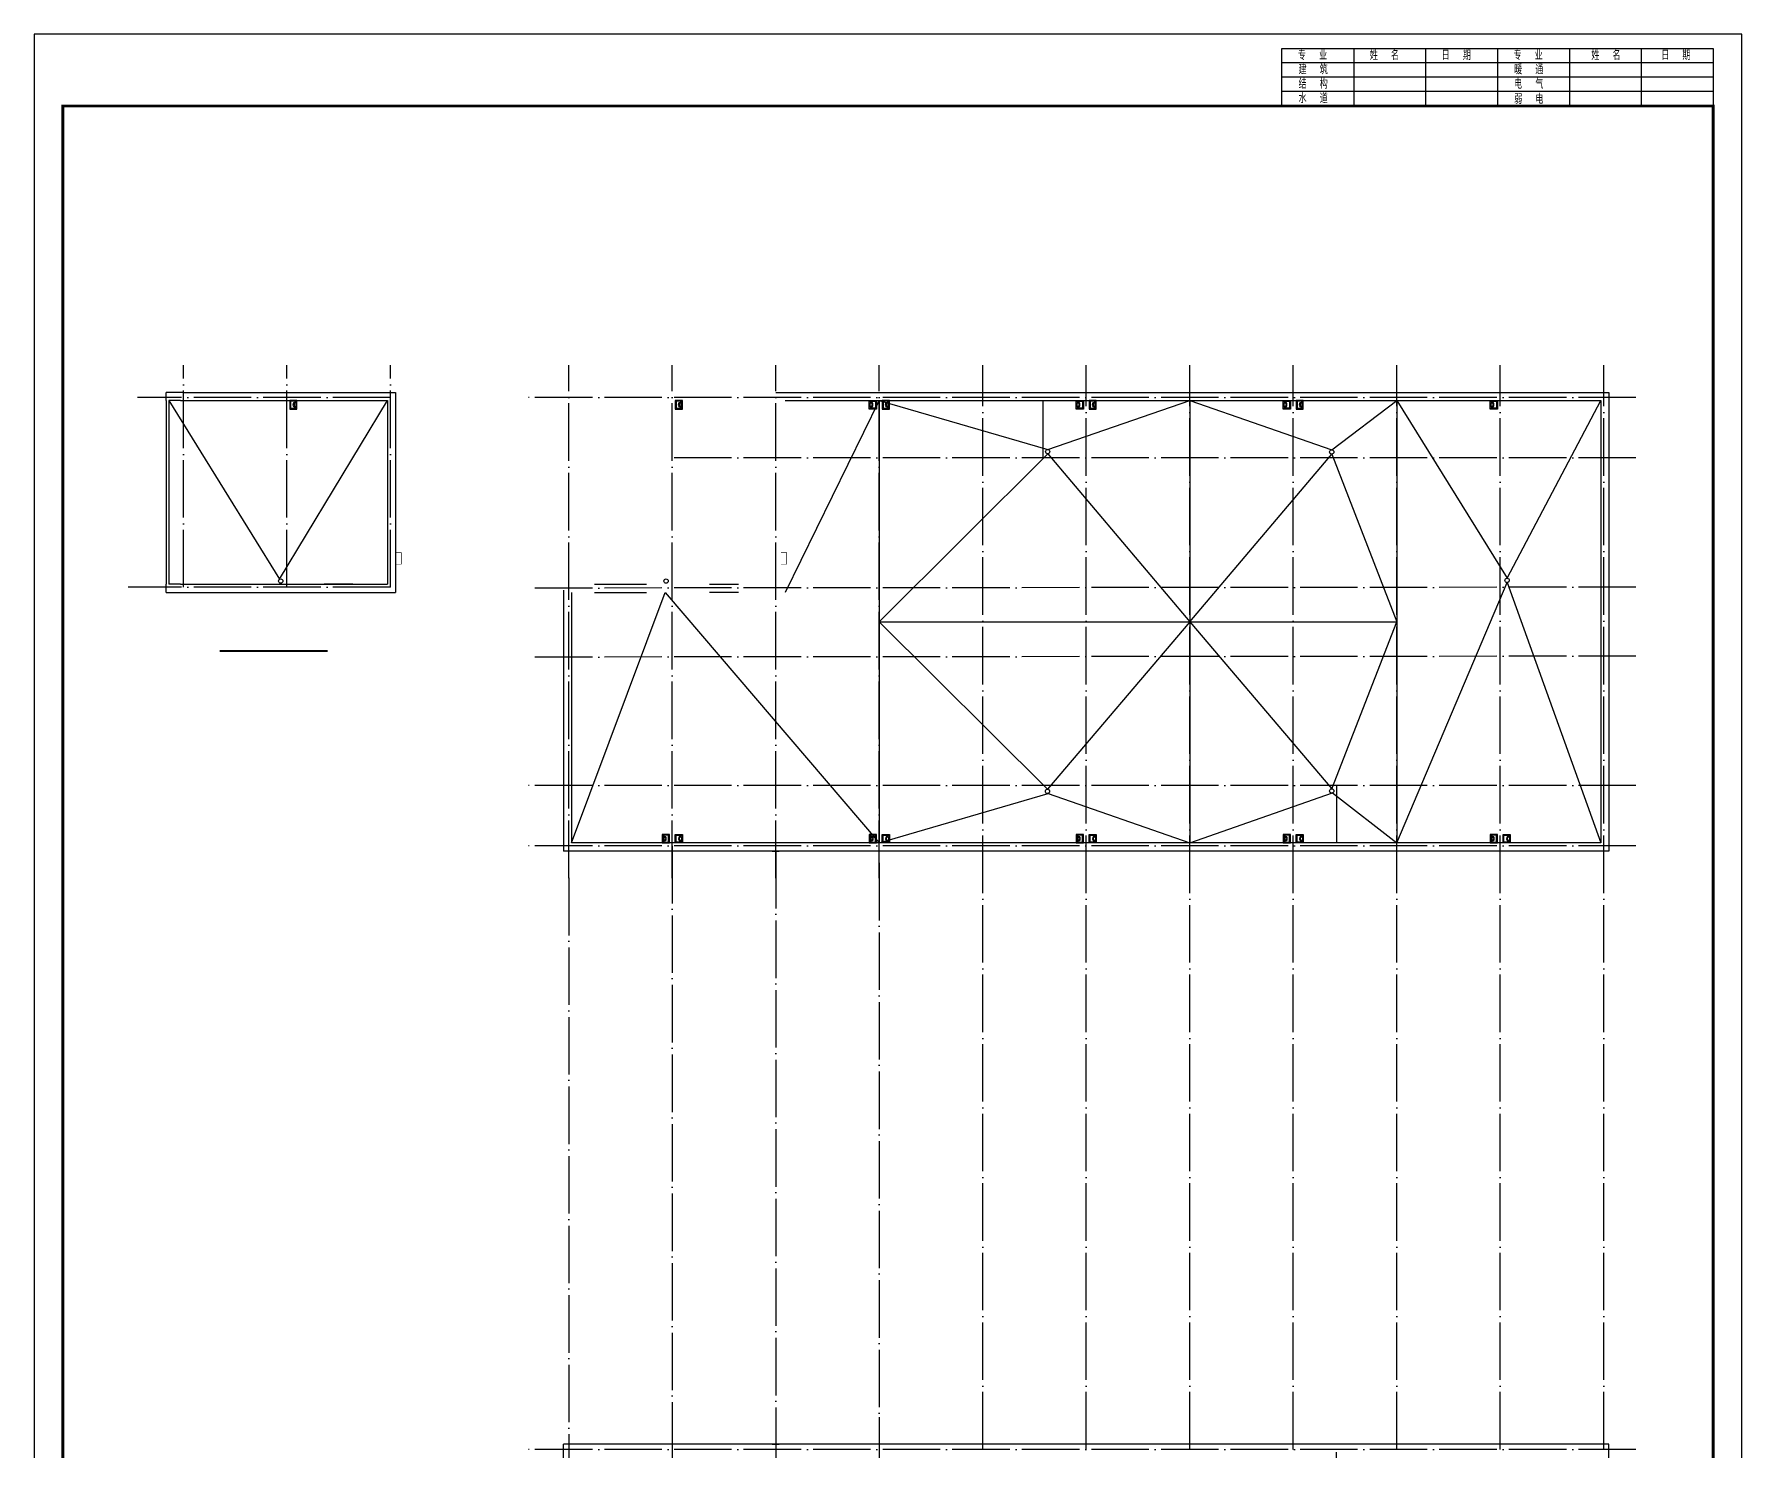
# Model space of a CAD drawing. Extents: x 174641 to 414490, y 73126 to 493158.
# Drawn here: x 355090 to 414490, y 206796 to 256089 of the extents above; entities that cross this region are included whole.
import ezdxf

# ---------------------------------------------------------------- set-up
doc = ezdxf.new("R2010")
doc.units = 0
doc.header["$LTSCALE"] = 1000
doc.header["$MEASUREMENT"] = 0
doc.linetypes.add('DOTE', pattern=[2.42, 2, -0.2, 0.02, -0.2])
for name, color, linetype in [('DIM_SYMB', 3, 'Continuous'), ('DOTE', 1, 'DOTE'), ('SURFACE', 6, 'Continuous'), ('TWT_TITLE', 7, 'Continuous'), ('WALL', 2, 'Continuous'), ('布置', 165, 'Continuous')]:
    doc.layers.add(name, color=color, linetype=linetype)
doc.styles.get("Standard").update_dxf_attribs({"font": 'gbenor.shx', "bigfont": 'gbcbig.shx'})

# ---------------------------------------------------------------- blocks, each defined once
blk = doc.blocks.new('364535463')
at = {"layer": '布置'}
blk.add_lwpolyline([(150, -250), (150, 0), (-150, 0), (-150, -250)], close=True, dxfattribs=at)
blk.add_lwpolyline([(100, -220), (120, -220), (120, -30), (-120, -30), (-120, -220), (-100, -220, -1)], format="xyb", close=True, dxfattribs=at)
blk.add_lwpolyline([(-70, -220), (70, -220)], dxfattribs=at)
blk.add_arc((0, -220), 70, 0, 180, dxfattribs=at)
blk = doc.blocks.new('$titleblk$00000094')
for p, q in [((-150, 20), (0, 20)), ((-150, 0), (-150, 20)), ((-125, 20), (-125, 0)), ((-100, 20), (-100, 0)), ((-75, 20), (-75, 0)), ((-50, 20), (-50, 0)), ((-25, 20), (-25, 0)), ((0, 20), (0, 0)), ((0, 15), (-150, 15)), ((0, 10), (-150, 10)), ((0, 5), (-150, 5))]:
    blk.add_line(p, q)
at = {"width": 0.8}
for s, p in [(' 专   业', (-145.93, 16)), (' 姓   名', (-120.93, 16)), (' 日   期', (-95.93, 16)), (' 专   业', (-70.93, 16)), (' 姓   名', (-43.85, 16)), (' 日   期', (-19.57, 16)), ('建   筑', (-144.19, 11)), ('暖   通', (-69.19, 11)), ('结   构', (-144.19, 6)), ('电   气', (-69.19, 6)), ('水   道', (-144.19, 1)), ('弱   电', (-69.19, 0.73))]:
    blk.add_text(s, height=3.5, rotation=0, dxfattribs=at).set_placement(p)

msp = doc.modelspace()

# ---------------------------------------------------------------- linework, layer by layer
for p, q in [((374586.8, 236945.9), (376386.8, 236945.9)), ((374586.8, 236665.9), (376386.8, 236665.9)), ((378586.8, 236945.9), (379586.8, 236945.9)), ((379586.8, 236665.9), (378586.8, 236665.9))]:
    msp.add_line(p, q)
for points in [[(359780.6, 243345.9), (363627.3, 237122.6), (367380.6, 243345.9)], [(384486.8, 243345.9), (381216.8, 236665.9)], [(384486.8, 243345.9), (384486.8, 227945.9)], [(384486.8, 243345.9), (390344.1, 241638.1), (395286.8, 243345.9)], [(395286.8, 243345.9), (395286.8, 227945.9)], [(395286.8, 243345.9), (400226.3, 241625.7), (402486.8, 243345.9)], [(402486.8, 243345.9), (402486.8, 227945.9)], [(402486.8, 243345.9), (406326.3, 237157), (409586.8, 243345.9)], [(384486.8, 235644.9), (390344.1, 241488.1), (395286.8, 235645.9), (390337.9, 229816.6), (384486.8, 235644.9)], [(395286.5, 235645.5), (400226.3, 241475.7), (402486.8, 235645.9)], [(384486.8, 227945.9), (390359.1, 229669.6), (395286.8, 227945.9), (400249, 229689), (402486.8, 227945.9), (406326.3, 237007), (409586.8, 227945.9)], [(366180.6, 236945.9), (365180.6, 236945.9)], [(365180.6, 236665.9), (366180.6, 236665.9)], [(373786.8, 227945.9), (377036.5, 236665.9), (384486.8, 227945.9)], [(384486.8, 235644.9), (402486.8, 235645.9)], [(395286.5, 235645.5), (400224.1, 229834.8), (402486.8, 235645.9)]]:
    msp.add_lwpolyline(points)
at = {"const_width": 20}
for points in [[(367660.6, 238045.9), (367860.6, 238045.9), (367860.6, 237645.9), (367660.6, 237645.9)], [(381066.8, 238045.9), (381266.8, 238045.9), (381266.8, 237645.9), (381066.8, 237645.9)]]:
    msp.add_lwpolyline(points, dxfattribs=at)
at = {"color": 5}
for centre in [(390344.1, 241563.1), (400226.3, 241550.7), (363666.7, 237058.9), (377073, 237058.9), (406326.3, 237082), (390337.9, 229741.6), (400224.1, 229759.8)]:
    msp.add_circle(centre, 75, dxfattribs=at)
at = {"layer": 'DIM_SYMB', "const_width": 70}
msp.add_lwpolyline([(361537.7, 234628.5), (365295.8, 234628.5)], dxfattribs=at)
at = {"layer": 'DOTE'}
for p, q in [((360280.6, 236845.9), (360280.6, 244565.9)), ((363880.6, 236845.9), (363880.6, 244565.9)), ((367480.6, 236845.9), (367480.6, 244565.9)), ((373686.8, 226724), (373686.8, 244565.9)), ((377286.8, 226724), (377286.8, 244565.9)), ((380886.8, 226724), (380886.8, 244565.9)), ((384486.8, 226724), (384486.8, 244565.9)), ((388086.8, 206845.9), (388086.8, 244565.9)), ((391686.8, 206845.9), (391686.8, 244565.9)), ((395286.8, 206845.9), (395286.8, 244565.9)), ((398886.8, 206845.9), (398886.8, 244565.9)), ((402486.8, 206845.9), (402486.8, 244565.9)), ((406086.8, 206845.9), (406086.8, 244565.9)), ((409686.8, 206845.9), (409686.8, 244565.9)), ((367480.6, 243445.9), (358680.6, 243445.9)), ((367480.6, 243445.9), (358680.6, 243445.9)), ((367480.6, 243445.9), (358680.6, 243445.9)), ((367480.6, 243445.9), (358680.6, 243445.9)), ((410806.8, 243445.9), (372086.8, 243445.9)), ((410806.8, 243445.9), (372086.8, 243445.9)), ((410806.8, 243445.9), (372086.8, 243445.9)), ((410806.8, 243445.9), (372086.8, 243445.9)), ((390186.8, 241345.9), (390186.8, 243445.9)), ((410806.8, 241345.9), (377286.8, 241345.9)), ((367480.6, 236845.9), (358360.6, 236845.9)), ((410806.8, 236845.9), (372475, 236814.6)), ((410806.8, 234445.9), (372475, 234414.6)), ((410806.8, 229945.9), (372086.8, 229945.9)), ((400386.8, 229945.9), (400386.8, 227845.9)), ((410806.8, 227845.9), (372086.8, 227845.9)), ((377286.8, 227845.9), (377286.8, 190125.9)), ((380886.8, 227665.9), (380886.8, 190125.9)), ((384486.8, 227252.7), (384486.8, 190125.9)), ((373685, 226731), (373686.8, 190125.9)), ((377286.8, 207967.7), (377286.8, 190125.9)), ((380886.8, 207967.7), (380886.8, 190125.9)), ((384486.8, 207967.7), (384486.8, 190125.9)), ((410806.8, 206845.9), (372086.8, 206845.9)), ((400386.8, 204745.9), (400386.8, 206845.9))]:
    msp.add_line(p, q, dxfattribs=at)
at = {"layer": 'SURFACE'}
for p, q in [((360280.6, 243625.9), (359680.6, 243625.9)), ((360280.6, 243625.9), (367660.6, 243625.9)), ((367660.6, 243625.9), (367660.6, 236665.9)), ((380886.8, 243625.9), (402486.8, 243625.9)), ((402486.8, 243625.9), (409866.8, 243625.9)), ((409866.8, 243625.9), (409866.8, 236845.9)), ((359680.6, 236665.9), (367660.6, 236665.9)), ((373506.8, 236745.9), (373506.8, 227665.9)), ((409866.8, 236845.9), (409866.8, 227665.9)), ((409866.8, 227665.9), (373506.8, 227665.9)), ((409866.8, 207025.9), (373506.8, 207025.9)), ((373506.8, 197945.9), (373506.8, 207025.9)), ((409866.8, 197845.9), (409866.8, 207025.9))]:
    msp.add_line(p, q, dxfattribs=at)
at = {"layer": 'TWT_TITLE'}
msp.add_lwpolyline([(355090.2, 256089), (355090.2, 171989), (414490.2, 171989), (414490.2, 256089)], close=True, dxfattribs=at)
at = {"layer": 'TWT_TITLE', "const_width": 100}
msp.add_lwpolyline([(356090.2, 253589), (356090.2, 172989), (413490.2, 172989), (413490.2, 253589)], close=True, dxfattribs=at)
at = {"layer": 'WALL'}
for p, q in [((359680.6, 243345.9), (359680.6, 243625.9)), ((359680.6, 243345.9), (359680.6, 236945.9)), ((360180.6, 243345.9), (359780.6, 243345.9)), ((359780.6, 243345.9), (359780.6, 236945.9)), ((360180.6, 243345.9), (367380.6, 243345.9)), ((367380.6, 243345.9), (367380.6, 236945.9)), ((381216.8, 243345.9), (402486.8, 243345.9)), ((402486.8, 243345.9), (409586.8, 243345.9)), ((409586.8, 243345.9), (409586.8, 236845.9)), ((359680.6, 236665.9), (359680.6, 236945.9)), ((360180.6, 236945.9), (359780.6, 236945.9)), ((360180.6, 236945.9), (367380.6, 236945.9)), ((373786.8, 236665.9), (373786.8, 227945.9)), ((409586.8, 236845.9), (409586.8, 227945.9)), ((409586.8, 227945.9), (373786.8, 227945.9)), ((377406.8, 227665.9), (377166.8, 227665.9)), ((380766.8, 227665.9), (381006.8, 227665.9)), ((377406.8, 207025.9), (377166.8, 207025.9)), ((380766.8, 207025.9), (381006.8, 207025.9))]:
    msp.add_line(p, q, dxfattribs=at)

# ---------------------------------------------------------------- block references
for p, rotation in [((363980.6, 243195.9), 90), ((377386.8, 243195.9), 90), ((384586.8, 243195.9), 90), ((391786.8, 243195.9), 90), ((398986.8, 243195.9), 90), ((377186.8, 228095.9), 270), ((384386.8, 228095.9), 270), ((391586.8, 228095.9), 270), ((398786.8, 228095.9), 270), ((405986.8, 228095.9), 270)]:
    msp.add_blockref('364535463', p, dxfattribs=dict(rotation=rotation))
at = {"xscale": -1}
for p, rotation in [((384386.8, 243195.9), 270), ((391586.8, 243195.9), 270), ((398786.8, 243195.9), 270), ((405986.8, 243195.9), 270), ((377386.8, 228095.9), 90), ((384586.8, 228095.9), 90), ((391786.8, 228095.9), 90), ((398986.8, 228095.9), 90), ((406186.8, 228095.9), 90)]:
    msp.add_blockref('364535463', p, dxfattribs=dict(at, rotation=rotation))
at = {"layer": 'TWT_TITLE', "xscale": 100, "yscale": 100, "zscale": 100}
msp.add_blockref('$titleblk$00000094', (413490.2, 253589), dxfattribs=at)

doc.saveas('drawing.dxf')
